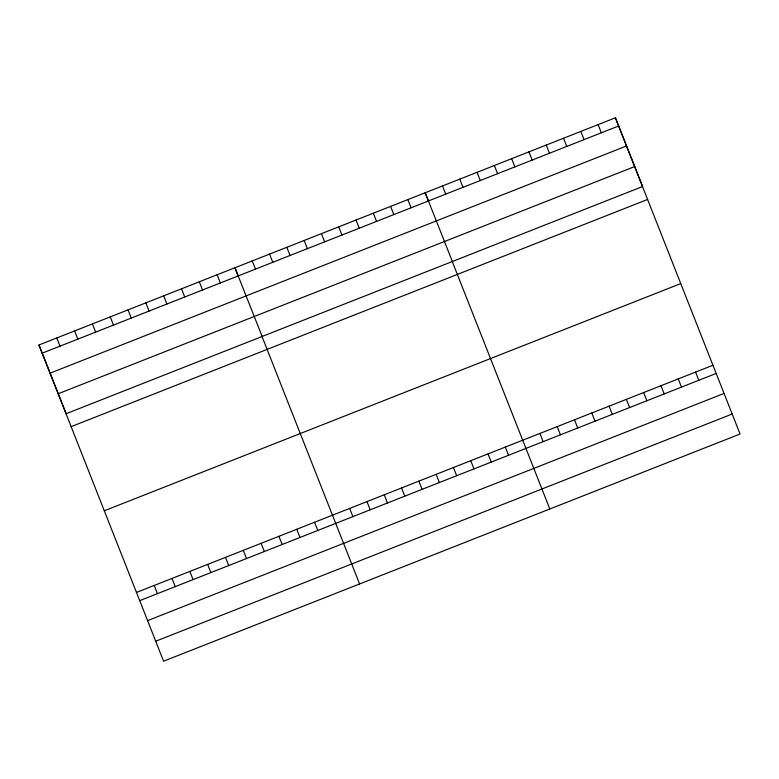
<?xml version="1.0" encoding="UTF-8"?>
<svg xmlns="http://www.w3.org/2000/svg" width="779" height="779" viewBox="0 0 779 779"><rect width="100%" height="100%" fill="white"/><g stroke="black" fill="none" stroke-linecap="round" stroke-linejoin="round"><path stroke-width="1.17" d="M38.95 344.99L615.41 117.795L642.617 186.522L66.157 413.717L38.95 344.99L163.59 661.205L740.05 434.01L615.41 117.795M42.193 353.179L618.653 125.984M50.099 373.16L626.559 145.955M58.25 393.736L634.71 166.54M71.103 426.658L647.563 199.463M104.23 510.81L680.69 283.614M136.383 592.478L712.843 365.283M139.626 600.677L716.086 373.472M147.533 620.649L723.993 393.453M155.683 641.234L732.143 414.029M598.116 124.611L601.359 132.8M695.55 372.099L698.792 380.288M580.822 131.427L584.065 139.616M678.256 378.915L681.498 387.105M563.529 138.243L566.771 146.433M660.962 385.732L664.205 393.921M546.235 145.06L549.477 153.249M643.668 392.548L646.911 400.737M528.941 151.876L532.184 160.065M626.374 399.364L629.617 407.553M511.647 158.692L514.89 166.881M609.081 406.18L612.323 414.37M494.353 165.508L497.596 173.698M591.787 412.997L595.029 421.186M477.06 172.325L480.302 180.514M574.493 419.813L577.736 428.002M459.766 179.131L463.008 187.33M557.199 426.629L560.442 434.818M442.472 185.947L445.715 194.146M539.905 433.445L543.148 441.635M452.385 261.491L425.178 192.764L428.479 201.148M549.818 508.989L452.385 261.871M407.884 199.58L411.127 207.779M505.318 447.078L508.56 455.267M390.591 206.396L393.833 214.595M488.024 453.894L491.267 462.083M373.297 213.212L376.539 221.402M470.73 460.71L473.973 468.9M356.003 220.029L359.246 228.218M453.436 467.527L456.679 475.716M338.709 226.845L341.952 235.034M436.143 474.343L439.385 482.532M321.415 233.661L324.658 241.85M418.849 481.159L422.091 489.348M304.122 240.477L307.364 248.667M401.555 487.975L404.798 496.165M286.828 247.294L290.07 255.483M384.261 494.792L387.504 502.981M269.534 254.11L272.777 262.299M366.967 501.598L370.21 509.797M252.24 260.926L255.483 269.115M349.674 508.414L352.916 516.613M262.153 336.47L234.946 267.742L238.247 276.117M359.586 583.958L261.744 335.807M217.127 274.763L220.369 282.952M314.56 522.261L317.803 530.45M199.307 281.784L202.55 289.983M296.741 529.282L299.983 537.471M181.497 288.814L184.74 297.003M278.921 536.303L282.164 544.492M163.678 295.835L166.92 304.024M261.101 543.323L264.344 551.513M145.858 302.856L149.101 311.045M243.291 550.344L246.534 558.533M128.038 309.876L131.281 318.066M225.472 557.365L228.714 565.564M110.219 316.897L113.461 325.086M207.652 564.395L210.895 572.584M92.399 323.918L95.642 332.117M189.833 571.416L193.075 579.605M74.589 330.948L77.832 339.138M172.013 578.437L175.256 586.626M56.77 337.969L60.012 346.158M154.193 585.457L157.446 593.647"/></g></svg>
